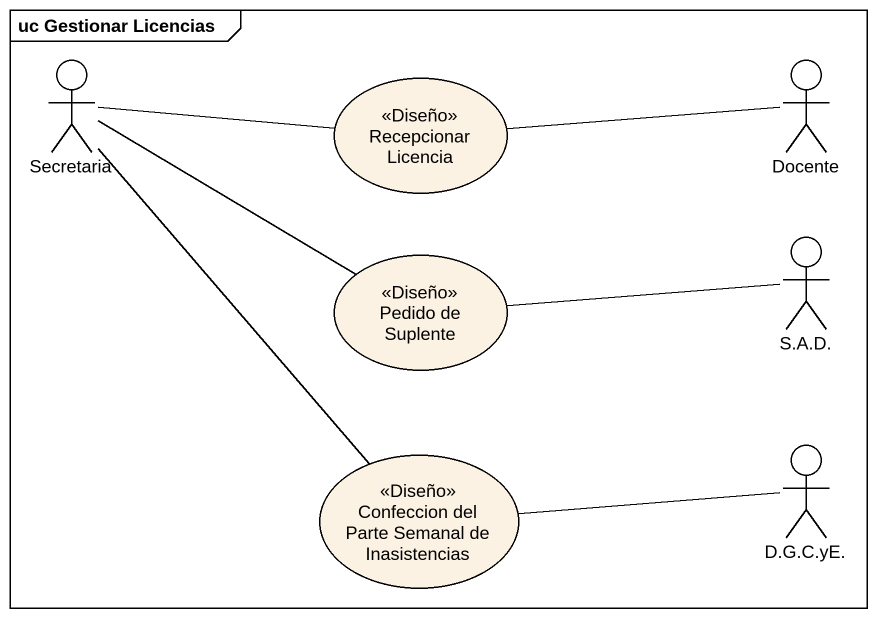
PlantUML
@startuml
mainframe uc Gestionar Licencias
actor Secretaria
usecase "Recepcionar Licencia" as Recepcionar_Licencia <<Diseño>>
actor Docente
actor "S.A.D." as S_A_D
usecase "Pedido de Suplente" as Pedido_de_Suplente <<Diseño>>
usecase "Confeccion del Parte Semanal de Inasistencias" as Confeccion_del_Parte <<Diseño>>
actor "D.G.C.yE." as D_G_C_yE
Secretaria -right- Recepcionar_Licencia
Secretaria -right- Pedido_de_Suplente
Secretaria -- Confeccion_del_Parte
Recepcionar_Licencia -right- Docente
Pedido_de_Suplente -right- S_A_D
Confeccion_del_Parte -right- D_G_C_yE
@enduml
